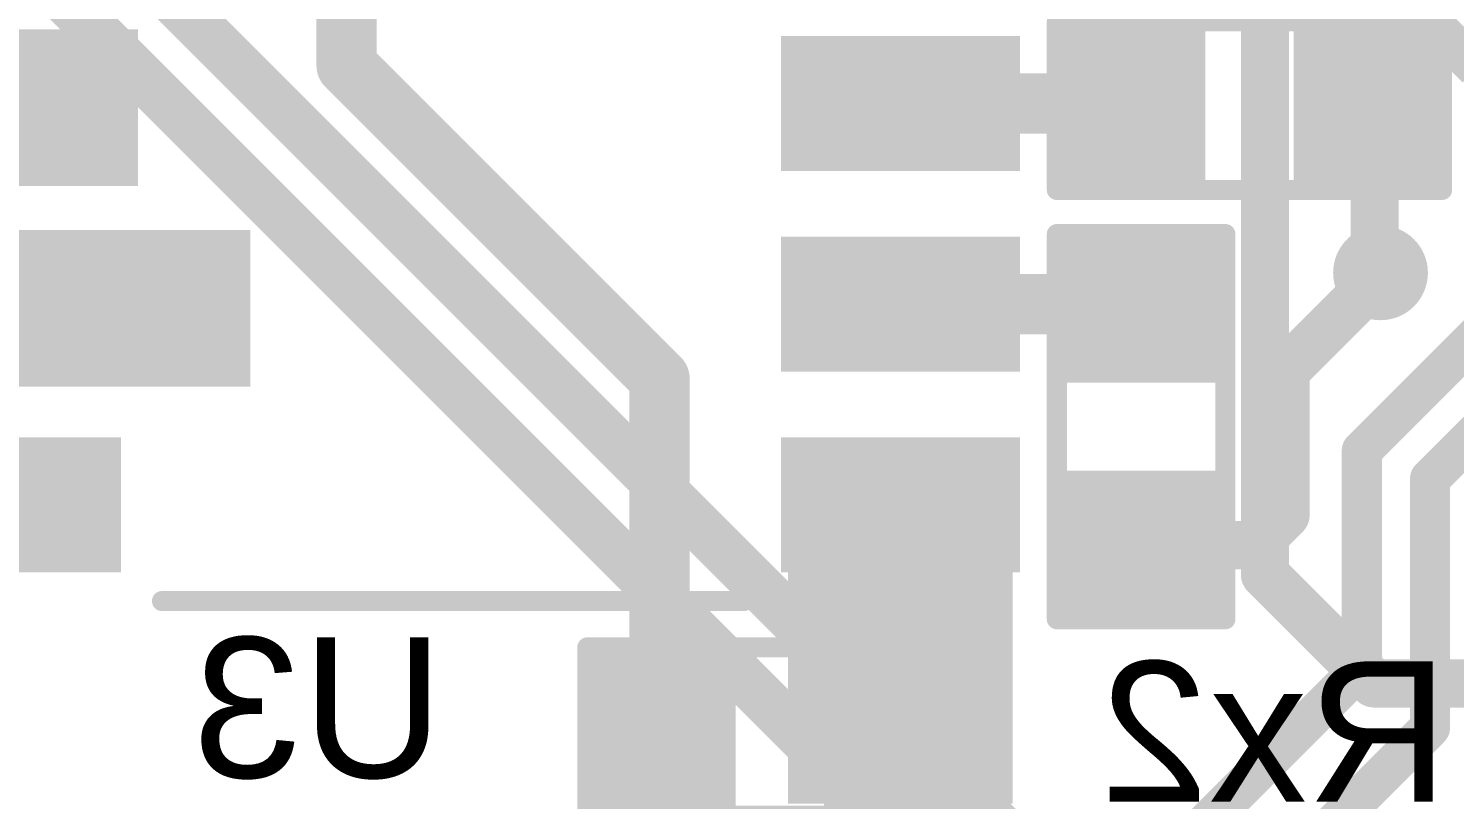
# Model space of a CAD drawing. Header units: millimetres. Extents: x -1.41 to 1.31, y -0.13 to 2.68.
# Drawn here: x -0.1053 to 0.2501, y 1.1311 to 1.3232 of the extents above; entities that cross this region are included whole.
import ezdxf

# ---------------------------------------------------------------- set-up
doc = ezdxf.new("R2010")
doc.units = ezdxf.units.MM
doc.header["$MEASUREMENT"] = 0
for name, color, linetype in [('BottomLayer', 5, 'Continuous'), ('BottomOverlay', 54, 'Continuous'), ('BottomPaste', 16, 'Continuous'), ('BottomSolder', 6, 'Continuous'), ('Mechanical2', 216, 'Continuous'), ('TopLayer', 1, 'Continuous'), ('ViaHoleLayer', 16, 'Continuous')]:
    doc.layers.add(name, color=color, linetype=linetype)
doc.styles.add('Arial', font='', dxfattribs={"height": 0.2})
doc.styles.get('Arial').set_extended_font_data('Arial')

# ---------------------------------------------------------------- blocks, each defined once
blk = doc.blocks.new('PG_DSO_8_B_1')
at = {"layer": 'BottomLayer'}
for points in [[(-0.1378, 0.0622), (-0.1378, 0.0878), (-0.08622, 0.0878), (-0.08622, 0.0622)], [(0.08622, 0.0622), (0.08622, 0.0878), (0.1378, 0.0878), (0.1378, 0.0622)], [(-0.1378, 0.0122), (-0.1378, 0.0378), (-0.08622, 0.0378), (-0.08622, 0.0122)], [(0.08622, 0.0122), (0.08622, 0.0378), (0.1378, 0.0378), (0.1378, 0.0122)], [(-0.1378, -0.0378), (-0.1378, -0.0122), (-0.08622, -0.0122), (-0.08622, -0.0378)], [(0.08622, -0.0378), (0.08622, -0.0122), (0.1378, -0.0122), (0.1378, -0.0378)], [(-0.1378, -0.0878), (-0.1378, -0.0622), (-0.08622, -0.0622), (-0.08622, -0.0878)], [(0.08622, -0.0878), (0.08622, -0.0622), (0.1378, -0.0622), (0.1378, -0.0878)]]:
    blk.add_hatch(color=5, dxfattribs=at).paths.add_polyline_path(points)
at = {"layer": 'BottomPaste'}
for points in [[(-0.1378, 0.0622), (-0.1378, 0.0878), (-0.08622, 0.0878), (-0.08622, 0.0622)], [(0.08622, 0.0622), (0.08622, 0.0878), (0.1378, 0.0878), (0.1378, 0.0622)], [(-0.1378, 0.0122), (-0.1378, 0.0378), (-0.08622, 0.0378), (-0.08622, 0.0122)], [(0.08622, 0.0122), (0.08622, 0.0378), (0.1378, 0.0378), (0.1378, 0.0122)], [(-0.1378, -0.0378), (-0.1378, -0.0122), (-0.08622, -0.0122), (-0.08622, -0.0378)], [(0.08622, -0.0378), (0.08622, -0.0122), (0.1378, -0.0122), (0.1378, -0.0378)], [(-0.1378, -0.0878), (-0.1378, -0.0622), (-0.08622, -0.0622), (-0.08622, -0.0878)], [(0.08622, -0.0878), (0.08622, -0.0622), (0.1378, -0.0622), (0.1378, -0.0878)]]:
    blk.add_hatch(color=16, dxfattribs=at).paths.add_polyline_path(points)
at = {"layer": 'BottomSolder'}
for points in [[(-0.1418, 0.0582), (-0.1418, 0.0918), (-0.08222, 0.0918), (-0.08222, 0.0582)], [(0.08222, 0.0582), (0.08222, 0.0918), (0.1418, 0.0918), (0.1418, 0.0582)], [(-0.1418, 0.0082), (-0.1418, 0.0418), (-0.08222, 0.0418), (-0.08222, 0.0082)], [(0.08222, 0.0082), (0.08222, 0.0418), (0.1418, 0.0418), (0.1418, 0.0082)], [(-0.1418, -0.0418), (-0.1418, -0.0082), (-0.08222, -0.0082), (-0.08222, -0.0418)], [(0.08222, -0.0418), (0.08222, -0.0082), (0.1418, -0.0082), (0.1418, -0.0418)], [(-0.1418, -0.0918), (-0.1418, -0.0582), (-0.08222, -0.0582), (-0.08222, -0.0918)], [(0.08222, -0.0918), (0.08222, -0.0582), (0.1418, -0.0582), (0.1418, -0.0918)]]:
    blk.add_hatch(color=6, dxfattribs=at).paths.add_polyline_path(points)
at = {"layer": 'BottomOverlay', "const_width": 0.005}
for points in [[(0.072, 0.099), (-0.073, 0.099)], [(0.072, -0.099), (-0.073, -0.099)]]:
    blk.add_lwpolyline(points, dxfattribs=at)
at = {"layer": 'BottomOverlay'}
for points, const_width in [([(-0.07425, 0.099, 1), (-0.07175, 0.099, 1)], 0.0025), ([(0.07075, 0.099, 1), (0.07325, 0.099, 1)], 0.0025), ([(-0.1456, -0.075, 1), (-0.1584, -0.075, 1)], 0.01), ([(-0.1609, -0.075, 1), (-0.1559, -0.075, 1)], 0.005), ([(-0.1481, -0.075, 1), (-0.1431, -0.075, 1)], 0.005), ([(-0.07425, -0.099, 1), (-0.07175, -0.099, 1)], 0.0025), ([(0.07075, -0.099, 1), (0.07325, -0.099, 1)], 0.0025)]:
    blk.add_lwpolyline(points, format="xyb", close=True, dxfattribs=dict(at, const_width=const_width))
blk = doc.blocks.new('R__0603_B_2')
at = {"layer": 'BottomLayer'}
for points in [[(-0.045, -0.0175), (-0.045, 0.0175), (-0.015, 0.0175), (-0.015, -0.0175)], [(0.015, -0.0175), (0.015, 0.0175), (0.045, 0.0175), (0.045, -0.0175)]]:
    blk.add_hatch(color=5, dxfattribs=at).paths.add_polyline_path(points)
at = {"layer": 'BottomPaste'}
for points in [[(-0.045, -0.0175), (-0.045, 0.0175), (-0.015, 0.0175), (-0.015, -0.0175)], [(0.015, -0.0175), (0.015, 0.0175), (0.045, 0.0175), (0.045, -0.0175)]]:
    blk.add_hatch(color=16, dxfattribs=at).paths.add_polyline_path(points)
at = {"layer": 'BottomSolder'}
for points in [[(-0.049, -0.0215), (-0.049, 0.0215), (-0.011, 0.0215), (-0.011, -0.0215)], [(0.011, -0.0215), (0.011, 0.0215), (0.049, 0.0215), (0.049, -0.0215)]]:
    blk.add_hatch(color=6, dxfattribs=at).paths.add_polyline_path(points)
at = {"layer": 'BottomOverlay', "const_width": 0.005}
for points in [[(-0.048, 0.021), (-0.048, -0.021)], [(0.048, 0.021), (-0.048, 0.021)], [(0.048, 0.021), (0.048, -0.021)], [(0.048, -0.021), (-0.048, -0.021)]]:
    blk.add_lwpolyline(points, dxfattribs=at)
at = {"layer": 'BottomOverlay', "const_width": 0.0025}
for points in [[(-0.04925, 0.021, 1), (-0.04675, 0.021, 1)], [(-0.04925, 0.021, 1), (-0.04675, 0.021, 1)], [(0.04675, 0.021, 1), (0.04925, 0.021, 1)], [(0.04675, 0.021, 1), (0.04925, 0.021, 1)], [(-0.04925, -0.021, 1), (-0.04675, -0.021, 1)], [(-0.04925, -0.021, 1), (-0.04675, -0.021, 1)], [(0.04675, -0.021, 1), (0.04925, -0.021, 1)], [(0.04675, -0.021, 1), (0.04925, -0.021, 1)]]:
    blk.add_lwpolyline(points, format="xyb", close=True, dxfattribs=at)
blk = doc.blocks.new('R__0603_B_3')
at = {"layer": 'BottomLayer'}
for points in [[(-0.045, -0.0175), (-0.045, 0.0175), (-0.015, 0.0175), (-0.015, -0.0175)], [(0.015, -0.0175), (0.015, 0.0175), (0.045, 0.0175), (0.045, -0.0175)]]:
    blk.add_hatch(color=5, dxfattribs=at).paths.add_polyline_path(points)
at = {"layer": 'BottomPaste'}
for points in [[(-0.045, -0.0175), (-0.045, 0.0175), (-0.015, 0.0175), (-0.015, -0.0175)], [(0.015, -0.0175), (0.015, 0.0175), (0.045, 0.0175), (0.045, -0.0175)]]:
    blk.add_hatch(color=16, dxfattribs=at).paths.add_polyline_path(points)
at = {"layer": 'BottomSolder'}
for points in [[(-0.049, -0.0215), (-0.049, 0.0215), (-0.011, 0.0215), (-0.011, -0.0215)], [(0.011, -0.0215), (0.011, 0.0215), (0.049, 0.0215), (0.049, -0.0215)]]:
    blk.add_hatch(color=6, dxfattribs=at).paths.add_polyline_path(points)
at = {"layer": 'BottomOverlay', "const_width": 0.005}
for points in [[(-0.048, -0.021), (-0.048, 0.021)], [(0.048, 0.021), (-0.048, 0.021)], [(0.048, -0.021), (0.048, 0.021)], [(0.048, -0.021), (-0.048, -0.021)]]:
    blk.add_lwpolyline(points, dxfattribs=at)
at = {"layer": 'BottomOverlay', "const_width": 0.0025}
for points in [[(-0.04925, 0.021, 1), (-0.04675, 0.021, 1)], [(-0.04925, 0.021, 1), (-0.04675, 0.021, 1)], [(0.04675, 0.021, 1), (0.04925, 0.021, 1)], [(0.04675, 0.021, 1), (0.04925, 0.021, 1)], [(-0.04925, -0.021, 1), (-0.04675, -0.021, 1)], [(-0.04925, -0.021, 1), (-0.04675, -0.021, 1)], [(0.04675, -0.021, 1), (0.04925, -0.021, 1)], [(0.04675, -0.021, 1), (0.04925, -0.021, 1)]]:
    blk.add_lwpolyline(points, format="xyb", close=True, dxfattribs=at)
blk = doc.blocks.new('R__0603_B_4')
at = {"layer": 'BottomLayer'}
for points in [[(-0.045, -0.0175), (-0.045, 0.0175), (-0.015, 0.0175), (-0.015, -0.0175)], [(0.015, -0.0175), (0.015, 0.0175), (0.045, 0.0175), (0.045, -0.0175)]]:
    blk.add_hatch(color=5, dxfattribs=at).paths.add_polyline_path(points)
at = {"layer": 'BottomPaste'}
for points in [[(-0.045, -0.0175), (-0.045, 0.0175), (-0.015, 0.0175), (-0.015, -0.0175)], [(0.015, -0.0175), (0.015, 0.0175), (0.045, 0.0175), (0.045, -0.0175)]]:
    blk.add_hatch(color=16, dxfattribs=at).paths.add_polyline_path(points)
at = {"layer": 'BottomSolder'}
for points in [[(-0.049, -0.0215), (-0.049, 0.0215), (-0.011, 0.0215), (-0.011, -0.0215)], [(0.011, -0.0215), (0.011, 0.0215), (0.049, 0.0215), (0.049, -0.0215)]]:
    blk.add_hatch(color=6, dxfattribs=at).paths.add_polyline_path(points)
at = {"layer": 'BottomOverlay', "const_width": 0.005}
for points in [[(-0.048, -0.021), (-0.048, 0.021)], [(-0.048, 0.021), (0.048, 0.021)], [(0.048, -0.021), (0.048, 0.021)], [(-0.048, -0.021), (0.048, -0.021)]]:
    blk.add_lwpolyline(points, dxfattribs=at)
at = {"layer": 'BottomOverlay', "const_width": 0.0025}
for points in [[(-0.04925, 0.021, 1), (-0.04675, 0.021, 1)], [(-0.04925, 0.021, 1), (-0.04675, 0.021, 1)], [(0.04675, 0.021, 1), (0.04925, 0.021, 1)], [(0.04675, 0.021, 1), (0.04925, 0.021, 1)], [(-0.04925, -0.021, 1), (-0.04675, -0.021, 1)], [(-0.04925, -0.021, 1), (-0.04675, -0.021, 1)], [(0.04675, -0.021, 1), (0.04925, -0.021, 1)], [(0.04675, -0.021, 1), (0.04925, -0.021, 1)]]:
    blk.add_lwpolyline(points, format="xyb", close=True, dxfattribs=at)

msp = doc.modelspace()

# ---------------------------------------------------------------- hatches: boundary and pattern name
at = {"layer": 'BottomLayer'}
for points in [[(-0.265, 1.284), (-0.078, 1.284), (-0.078, 1.323), (-0.265, 1.323)], [(-0.227, 1.234), (-0.05, 1.234), (-0.05, 1.273), (-0.227, 1.273)], [(0.084, 1.13), (0.14, 1.13), (0.14, 1.219), (0.084, 1.219)]]:
    msp.add_hatch(color=5, dxfattribs=at).paths.add_polyline_path(points)
h = msp.add_hatch(color=5, dxfattribs=at)
edge = h.paths.add_edge_path()
edge.add_arc((0.23166, 1.26234), 0.01181, 0, 360)
h = msp.add_hatch(color=5, dxfattribs=at)
edge = h.paths.add_edge_path()
edge.add_arc((-0.065, 1.251), 0.01181, 0, 360)
at = {"layer": 'TopLayer'}
h = msp.add_hatch(color=1, dxfattribs=at)
edge = h.paths.add_edge_path()
edge.add_arc((0.23166, 1.26234), 0.01181, 0, 360)
h = msp.add_hatch(color=1, dxfattribs=at)
edge = h.paths.add_edge_path()
edge.add_arc((-0.065, 1.251), 0.01181, 0, 360)
at = {"layer": 'ViaHoleLayer'}
h = msp.add_hatch(color=16, dxfattribs=at)
edge = h.paths.add_edge_path()
edge.add_arc((0.23166, 1.26234), 0.00591, 0, 360)
h = msp.add_hatch(color=16, dxfattribs=at)
edge = h.paths.add_edge_path()
edge.add_arc((-0.065, 1.251), 0.00591, 0, 360)

# ---------------------------------------------------------------- linework, layer by layer
at = {"layer": 'BottomLayer'}
for points, const_width in [([(-0.026, 1.314), (-0.026, 1.374)], 0.015), ([(0.229, 1.304), (0.229, 1.336)], 0.012), ([(-0.026, 1.314), (0.052, 1.236)], 0.015), ([(-0.16347, 1.30453), (-0.112, 1.30453)], 0.025), ([(0.11202, 1.30453), (0.16847, 1.30453)], 0.015), ([(0.16847, 1.30453), (0.169, 1.304)], 0.01), ([(0.227, 1.21804), (0.30996, 1.301)], 0.01), ([(0.244, 1.211), (0.316, 1.283)], 0.01), ([(0.208, 1.238), (0.23166, 1.26166)], 0.012), ([(0.23166, 1.26166), (0.23166, 1.26234)], 0.012), ([(0.11202, 1.25453), (0.17147, 1.25453)], 0.015), ([(0.17147, 1.25453), (0.172, 1.254)], 0.01), ([(0.208, 1.202), (0.208, 1.238)], 0.012), ([(0.052, 1.148), (0.052, 1.236)], 0.015), ([(0.227, 1.164), (0.227, 1.21804)], 0.01), ([(0.244, 1.149), (0.244, 1.211)], 0.01), ([(0.112, 1.148), (0.112, 1.20451)], 0.015), ([(0.112, 1.20451), (0.11202, 1.20453)], 0.012), ([(0.20047, 1.19447), (0.208, 1.202)], 0.012), ([(0.172, 1.194), (0.17247, 1.19447)], 0.012), ([(0.17247, 1.19447), (0.20047, 1.19447)], 0.012), ([(0.127, 1.064), (0.227, 1.164)], 0.01), ([(0.13298, 1.03798), (0.244, 1.149)], 0.01)]:
    msp.add_lwpolyline(points, dxfattribs=dict(at, const_width=const_width))
for points, const_width in [([(-0.02975, 1.314, 1), (-0.02225, 1.314, 1)], 0.0075), ([(-0.02975, 1.314, 1), (-0.02225, 1.314, 1)], 0.0075), ([(-0.11825, 1.30453, 1), (-0.10575, 1.30453, 1)], 0.0125), ([(0.10827, 1.30453, 1), (0.11577, 1.30453, 1)], 0.0075), ([(0.16472, 1.30453, 1), (0.17222, 1.30453, 1)], 0.0075), ([(0.16597, 1.30453, 1), (0.17097, 1.30453, 1)], 0.005), ([(0.1665, 1.304, 1), (0.1715, 1.304, 1)], 0.005), ([(0.226, 1.304, 1), (0.232, 1.304, 1)], 0.006), ([(0.22866, 1.26234, 1), (0.23466, 1.26234, 1)], 0.006), ([(0.22866, 1.26166, 1), (0.23466, 1.26166, 1)], 0.006), ([(0.22866, 1.26166, 1), (0.23466, 1.26166, 1)], 0.006), ([(0.10827, 1.25453, 1), (0.11577, 1.25453, 1)], 0.0075), ([(0.16772, 1.25453, 1), (0.17522, 1.25453, 1)], 0.0075), ([(0.16897, 1.25453, 1), (0.17397, 1.25453, 1)], 0.005), ([(0.1695, 1.254, 1), (0.1745, 1.254, 1)], 0.005), ([(0.205, 1.238, 1), (0.211, 1.238, 1)], 0.006), ([(0.205, 1.238, 1), (0.211, 1.238, 1)], 0.006), ([(0.04825, 1.236, 1), (0.05575, 1.236, 1)], 0.0075), ([(0.04825, 1.236, 1), (0.05575, 1.236, 1)], 0.0075), ([(0.2245, 1.21804, 1), (0.2295, 1.21804, 1)], 0.005), ([(0.2245, 1.21804, 1), (0.2295, 1.21804, 1)], 0.005), ([(0.2415, 1.211, 1), (0.2465, 1.211, 1)], 0.005), ([(0.2415, 1.211, 1), (0.2465, 1.211, 1)], 0.005), ([(0.10825, 1.20451, 1), (0.11575, 1.20451, 1)], 0.0075), ([(0.109, 1.20451, 1), (0.115, 1.20451, 1)], 0.006), ([(0.10902, 1.20453, 1), (0.11502, 1.20453, 1)], 0.006), ([(0.205, 1.202, 1), (0.211, 1.202, 1)], 0.006), ([(0.205, 1.202, 1), (0.211, 1.202, 1)], 0.006), ([(0.169, 1.194, 1), (0.175, 1.194, 1)], 0.006), ([(0.16947, 1.19447, 1), (0.17547, 1.19447, 1)], 0.006), ([(0.16947, 1.19447, 1), (0.17547, 1.19447, 1)], 0.006), ([(0.19747, 1.19447, 1), (0.20347, 1.19447, 1)], 0.006), ([(0.19747, 1.19447, 1), (0.20347, 1.19447, 1)], 0.006), ([(0.2245, 1.164, 1), (0.2295, 1.164, 1)], 0.005), ([(0.2245, 1.164, 1), (0.2295, 1.164, 1)], 0.005), ([(0.04825, 1.148, 1), (0.05575, 1.148, 1)], 0.0075), ([(0.10825, 1.148, 1), (0.11575, 1.148, 1)], 0.0075), ([(0.2415, 1.149, 1), (0.2465, 1.149, 1)], 0.005), ([(0.2415, 1.149, 1), (0.2465, 1.149, 1)], 0.005)]:
    msp.add_lwpolyline(points, format="xyb", close=True, dxfattribs=dict(at, const_width=const_width))
at = {"layer": 'Mechanical2', "const_width": 0.015}
msp.add_lwpolyline([(1.30453, 0.77794, -5.376897), (1.30384, 1.78291)], format="xyb", dxfattribs=at)
at = {"layer": 'TopLayer'}
for points, const_width in [([(0.20285, 1.18715), (0.20285, 1.44128)], 0.012), ([(0.22254, 1.29981), (0.22254, 1.44128)], 0.012), ([(-0.126, 1.36013), (0.18317, 1.05096)], 0.012), ([(-0.09519, 1.35619), (0.20285, 1.05815)], 0.012), ([(0.24054, 1.32846), (0.25568, 1.31332)], 0.01), ([(0.22254, 1.29981), (0.2302, 1.29215)], 0.012), ([(0.2302, 1.2638), (0.2302, 1.29215)], 0.012), ([(0.2302, 1.2638), (0.23166, 1.26234)], 0.012), ([(0.20285, 1.18715), (0.23, 1.16)], 0.012), ([(0.23, 1.16), (0.268, 1.16)], 0.012)]:
    msp.add_lwpolyline(points, dxfattribs=dict(at, const_width=const_width))
at = {"layer": 'TopLayer', "const_width": 0.006}
for points in [[(0.21954, 1.29981, 1), (0.22554, 1.29981, 1)], [(0.21954, 1.29981, 1), (0.22554, 1.29981, 1)], [(0.2272, 1.29215, 1), (0.2332, 1.29215, 1)], [(0.2272, 1.29215, 1), (0.2332, 1.29215, 1)], [(0.2272, 1.2638, 1), (0.2332, 1.2638, 1)], [(0.2272, 1.2638, 1), (0.2332, 1.2638, 1)], [(0.22866, 1.26234, 1), (0.23466, 1.26234, 1)], [(0.19985, 1.18715, 1), (0.20585, 1.18715, 1)], [(0.19985, 1.18715, 1), (0.20585, 1.18715, 1)], [(0.227, 1.16, 1), (0.233, 1.16, 1)], [(0.227, 1.16, 1), (0.233, 1.16, 1)]]:
    msp.add_lwpolyline(points, format="xyb", close=True, dxfattribs=at)

# ---------------------------------------------------------------- block references
for name, p, rotation in [('PG_DSO_8_B_1', (0.00001, 1.27953), 180), ('R__0603_B_3', (0.172, 1.224), 270), ('R__0603_B_2', (0.082, 1.148), 180)]:
    msp.add_blockref(name, p, dxfattribs=dict(rotation=rotation))
msp.add_blockref('R__0603_B_4', (0.199, 1.304))

# ---------------------------------------------------------------- texts
at = {"layer": 'BottomOverlay', "style": 'Arial', "text_generation_flag": 2}
for s, p in [('U3', (-0.00184, 1.13651)), ('Rx2', (0.24865, 1.13051))]:
    msp.add_text(s, height=0.035, dxfattribs=at).set_placement(p)

doc.saveas('drawing.dxf')
